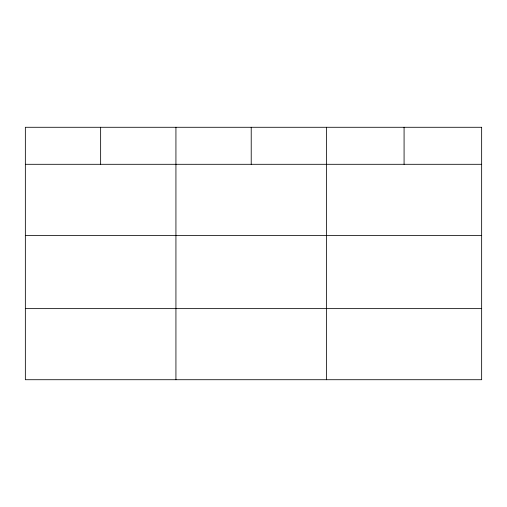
<?xml version="1.0" encoding="UTF-8"?>
<svg xmlns="http://www.w3.org/2000/svg" width="507" height="507" viewBox="0 0 507 507"><rect width="100%" height="100%" fill="white"/><g stroke="black" fill="none" stroke-linecap="round" stroke-linejoin="round"><path stroke-width="0.76" d="M25.35 164.3L481.65 164.3M25.35 235.387L481.65 235.387M25.35 308.63L481.65 308.63M404.079 127.282L404.079 164.3M326.508 127.282L326.508 379.718M251.219 127.282L251.219 164.3M175.929 127.282L175.929 379.718M100.64 127.282L100.64 164.3M481.65 127.282L25.35 127.282L25.35 379.718L481.65 379.718L481.65 127.282"/></g></svg>
